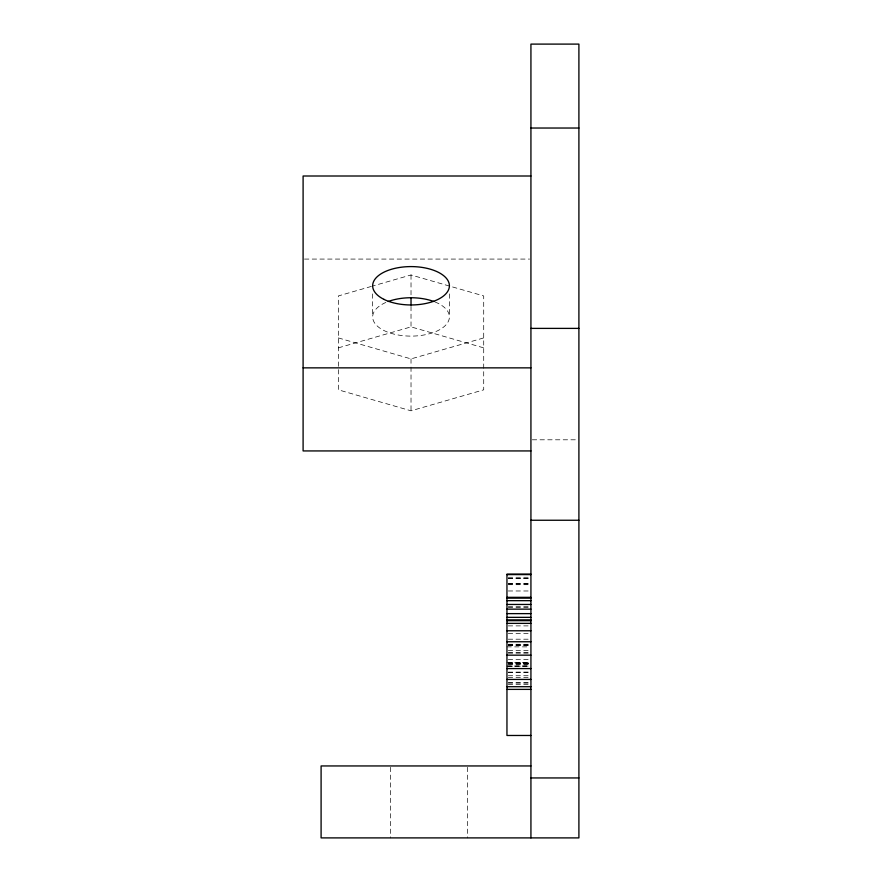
<?xml version="1.0" encoding="UTF-8"?>
<svg xmlns="http://www.w3.org/2000/svg" width="882" height="882" viewBox="0 0 882 882"><rect width="100%" height="100%" fill="white"/><g stroke="black" fill="none" stroke-linecap="round" stroke-linejoin="round"><path stroke-width="0.66" stroke-dasharray="4.41 3.31" d="M371.377 286.407L338.335 295.944L338.335 389.833L411.023 410.814L483.711 389.833L483.711 295.944L411.023 274.964L372.689 286.022M338.335 347.861L411.023 326.88L483.711 347.861M338.335 337.916L411.023 358.897L483.711 337.916M304.477 259.076L529.564 259.076M532.298 439.798L577.523 439.798M508.286 577.28L529.597 577.28M508.286 578.449L529.597 578.449M508.286 578.57L529.597 578.57M508.286 583.752L529.597 583.752M508.286 583.906L529.597 583.906M508.286 584.7L529.597 584.7M508.286 590.973L529.597 590.984M508.286 606.937L529.597 606.937M508.286 607.103L529.597 607.103M508.286 625.889L529.597 625.889M508.286 633.441L529.597 633.441M508.286 639.196L529.597 639.196M508.286 644.279L529.597 644.279M508.286 644.951L529.597 644.951M508.286 645.051L529.597 645.051M508.286 645.558L529.597 645.558M506.952 646.87L529.597 646.87M508.286 650.662L529.597 650.662M508.286 652.625L529.597 652.625M508.286 653.143L529.597 653.143M508.286 659.637L529.597 659.637M506.952 662.603L529.597 662.603M508.286 662.735L529.597 662.735M508.286 663.121L529.597 663.121M508.286 663.33L529.597 663.33M508.286 663.473L529.597 663.473M508.286 663.705L529.597 663.705M508.286 663.97L529.597 663.97M508.286 664.201L529.597 664.201M506.952 665.932L529.597 665.822M508.286 666.153L529.597 666.108M506.952 666.66L529.597 666.66M508.286 672.139L529.597 672.073M508.286 672.646L529.597 672.646M508.286 675.733L529.597 675.733M508.286 677.641L529.597 677.641M508.286 682.624L529.597 682.624M508.286 683.12L529.597 683.12M508.286 684.41L529.597 684.41M467.383 767.307L467.383 837.9M449.39 293.904L449.39 316.925M411.023 274.964L411.023 296.826M411.023 306.385L411.023 326.88M411.023 358.897L411.023 365.732M411.023 367.088L411.023 410.814M390.638 767.307L390.638 837.9M372.656 293.904L372.656 316.925M434.947 301.931A38.367 19.183 0 0 1 439.479 329.802A38.367 19.183 0 0 1 383.56 330.32A38.367 19.183 0 0 1 385.985 302.394"/><path stroke-width="1.32" d="M530.931 837.9L530.931 44.1L578.901 44.1L578.901 837.9L321.092 837.9L321.092 765.951L530.931 765.951M530.931 128.033L578.901 128.033M530.931 176.003L303.099 176.003L303.099 450.934L530.931 450.934M530.931 328.391L578.901 328.391M303.099 367.86L530.931 367.86M530.931 520.248L578.901 520.248M530.931 574.105L506.952 574.105L506.952 735.478L530.931 735.478M506.952 574.601L530.931 574.601M506.952 597.334L530.931 597.334M506.952 598.161L530.931 598.161M506.952 600.664L530.931 600.664M506.952 604.457L530.931 604.457M506.952 609.142L530.931 609.142M506.952 613.629L530.931 613.629M506.952 617.356L530.931 617.356M506.952 619.859L530.931 619.859M506.952 620.685L530.931 620.685M506.952 623.376L530.931 623.376M506.952 630.773L530.931 630.773M506.952 641.754L530.931 641.754M506.952 655.161L530.931 655.161M506.952 668.578L530.931 668.578M506.952 679.427L530.931 679.427M506.952 686.703L530.931 686.703M506.952 689.382L530.931 689.382M530.931 777.946L578.901 777.946M411.023 298.182L411.023 305.018M388.245 301.49A38.367 19.183 0 0 1 433.801 301.49M383.89 299.34A38.367 19.183 0 0 0 448.089 290.74A38.367 19.183 0 0 0 401.09 267.246A38.367 19.183 0 0 0 383.89 299.34"/></g></svg>
